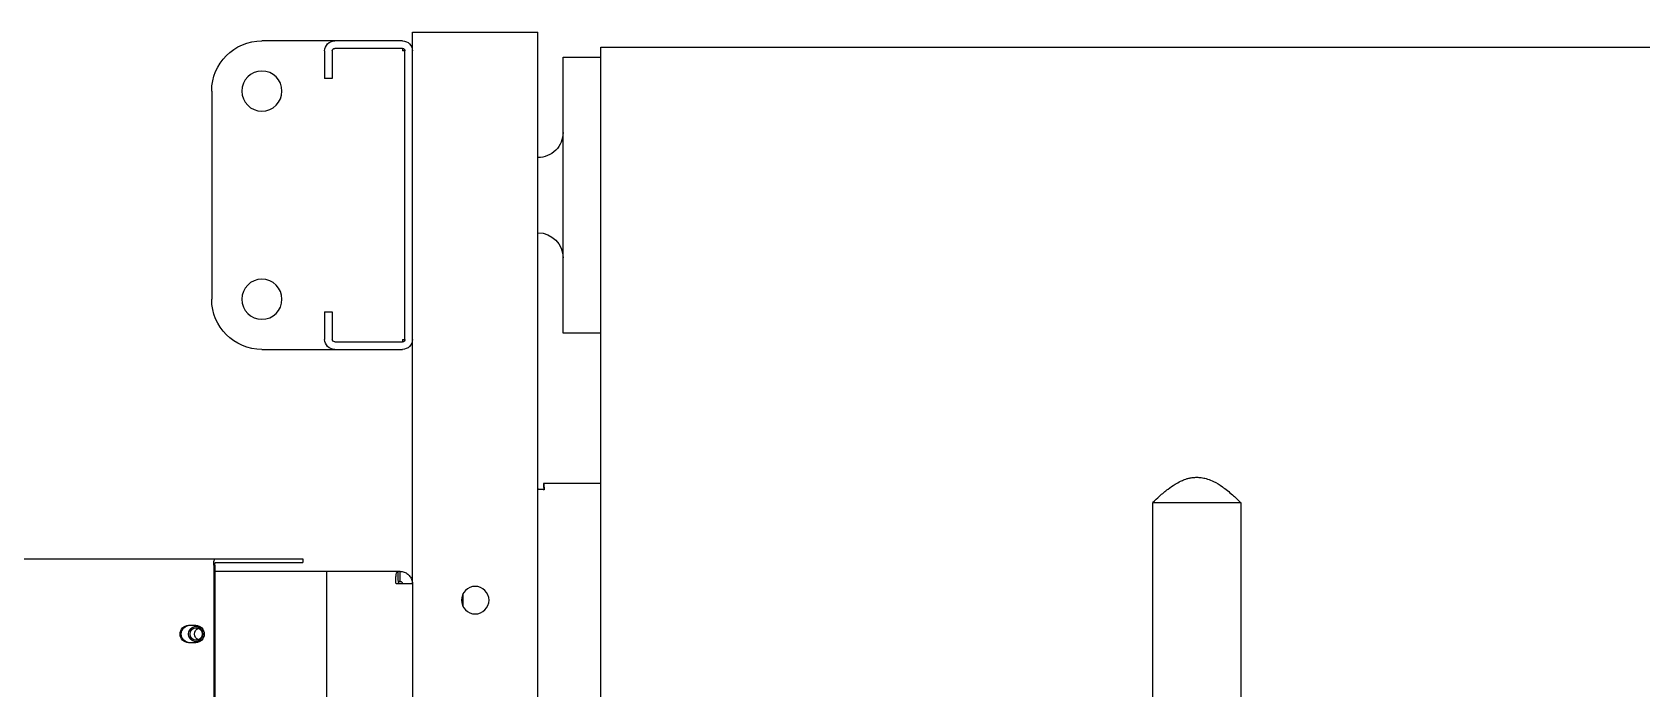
# Model space of a CAD drawing. Header units: millimetres. Extents: x 163705 to 1616509, y 81827 to 302547.
# Drawn here: x 595799 to 596441, y 148413 to 148675 of the extents above; entities that cross this region are included whole.
import ezdxf

# ---------------------------------------------------------------- set-up
doc = ezdxf.new("R2010")
doc.units = ezdxf.units.MM
doc.header["$LTSCALE"] = 10

# ---------------------------------------------------------------- blocks, each defined once
blk = doc.blocks.new('11')
at = {"lineweight": 25}
for p, q in [((1154.49, -522.21), (1154.49, -990.89)), ((1180.99, -980.13), (1180.99, -982.98)), ((1187.99, -982.98), (1187.99, -980.13)), ((967.99, -989.32), (1050.99, -989.32)), ((1154.49, -990.89), (1154.49, -1025.65)), ((1155.99, -990.89), (1155.99, -1025.65)), ((1156.99, -990.11), (1521.99, -990.11)), ((1156.99, -990.58), (1521.99, -990.58)), ((1159.49, -990.58), (1159.49, -996.28)), ((1159.49, -996.28), (1159.49, -1005.1)), ((1159.49, -1005.1), (1159.49, -1034.77)), ((947.99, -1038.32), (947.99, -1009.32)), ((1070.99, -1009.32), (1070.99, -1038.32)), ((1154.49, -1025.65), (1155.99, -1025.65)), ((947.99, -1065.32), (947.99, -1038.32)), ((950.99, -1065.32), (950.99, -1038.32)), ((951.99, -1034.32), (962.99, -1034.32)), ((951.99, -1037.32), (962.99, -1037.32)), ((962.99, -1037.32), (962.99, -1034.32)), ((1055.99, -1034.32), (1055.99, -1037.32)), ((1055.99, -1034.32), (1066.99, -1034.32)), ((1055.99, -1037.32), (1066.99, -1037.32)), ((1067.99, -1038.32), (1067.99, -1065.32)), ((1070.99, -1038.32), (1070.99, -1065.32)), ((1159.49, -1034.77), (1159.49, -1035.11)), ((1159.49, -1035.11), (1221.99, -1035.11)), ((1159.49, -1035.11), (1159.49, -1063.51)), ((1159.49, -1063.51), (1162.65, -1063.51)), ((1159.49, -1063.51), (1159.49, -1064.32)), ((1159.49, -1064.32), (1163.49, -1064.32)), ((1163.49, -1064.32), (1163.49, -1063.62)), ((1164.49, -1069.32), (1164.49, -1062.78)), ((951.99, -1069.32), (944.49, -1069.32)), ((944.49, -1069.32), (944.49, -1073.32)), ((950.99, -1065.32), (951.99, -1065.32)), ((951.99, -1066.32), (951.99, -1065.32)), ((1066.99, -1066.32), (951.99, -1066.32)), ((1066.99, -1069.32), (951.99, -1069.32)), ((1066.99, -1065.32), (1066.99, -1066.32)), ((1066.99, -1065.32), (1067.99, -1065.32)), ((1164.49, -1069.32), (1066.99, -1069.32)), ((1164.49, -1069.32), (1221.99, -1069.32)), ((944.49, -1073.32), (944.49, -1115.32)), ((1173.68, -1089.52), (1168.31, -1089.52)), ((944.49, -1115.32), (944.49, -1119.32)), ((1126.7, -1119.32), (944.49, -1119.32)), ((1124.49, -1144.32), (1124.49, -1121.53)), ((1124.49, -1121.53), (1125.99, -1121.53)), ((1126.7, -1119.32), (1126.7, -1120.82)), ((1221.99, -1119.32), (1126.7, -1119.32)), ((954.49, -1129.32), (954.49, -1144.32)), ((1064.49, -1129.32), (954.49, -1129.32)), ((1064.49, -1144.32), (1064.49, -1129.32)), ((950.49, -1144.32), (950.49, -1644.32)), ((1009.49, -1144.32), (950.49, -1144.32)), ((1221.99, -1144.32), (1009.49, -1144.32)), ((1546.99, -1364.31), (1131.99, -1364.31)), ((1131.99, -1399.31), (1546.99, -1399.31))]:
    blk.add_line(p, q, dxfattribs=at)
for points in [[(1184.49, -980.09), (1183.46, -980.27), (1182.55, -980.77), (1181.87, -981.53), (1181.51, -982.47), (1181.51, -983.47), (1181.87, -984.41), (1182.55, -985.17), (1183.46, -985.67), (1184.49, -985.85), (1185.53, -985.67), (1186.44, -985.17), (1187.11, -984.41), (1187.47, -983.47), (1187.47, -982.47), (1187.11, -981.53), (1186.44, -980.77), (1185.53, -980.27), (1184.49, -980.09)], [(1184.49, -980.75), (1183.54, -980.94), (1182.72, -981.45), (1182.18, -982.22), (1181.99, -983.13), (1182.18, -984.04), (1182.72, -984.81), (1183.54, -985.33), (1184.49, -985.51), (1185.45, -985.33), (1186.26, -984.81), (1186.8, -984.04), (1186.99, -983.13), (1186.8, -982.22), (1186.26, -981.45), (1185.45, -980.94), (1184.49, -980.75)], [(1156.99, -990.11), (1156.5, -990.13), (1156.04, -990.17), (1155.6, -990.24), (1155.22, -990.34), (1154.91, -990.46), (1154.68, -990.59), (1154.54, -990.74), (1154.49, -990.89)], [(1156.99, -990.58), (1156.8, -990.58), (1156.61, -990.6), (1156.44, -990.63), (1156.28, -990.67), (1156.16, -990.72), (1156.07, -990.77), (1156.01, -990.83), (1155.99, -990.89)]]:
    blk.add_lwpolyline(points, dxfattribs=at)
for centre, radius in [((967.99, -1009.32), 8), ((1050.99, -1009.32), 8), ((1170.99, -1094.32), 5.5)]:
    blk.add_circle(centre, radius, dxfattribs=at)
for centre, radius, start, end in [((1184.49, -980.26), 3.5, 2.17581, 177.82419), ((1184.49, -980.72), 3.5, 2.17581, 177.82419), ((1184.49, -982.85), 3.5, 182.17581, 357.82419), ((1184.45, -984.93), 2.48, 88.9804, 157.51565), ((1184.54, -984.93), 2.48, 22.48435, 91.0196), ((967.99, -1009.32), 20, 90, 180), ((1050.99, -1009.32), 20, 360, 90), ((951.99, -1038.32), 4, 90, 180), ((951.99, -1038.32), 1, 90, 180), ((1066.99, -1038.32), 4, 0, 90), ((1066.99, -1038.32), 1, 0, 90), ((951.99, -1065.32), 4, 180, 270), ((951.99, -1065.32), 1, 180, 270), ((1066.99, -1065.32), 4, 270, 0), ((1066.99, -1065.32), 1, 270, 0), ((984.49, -1119.32), 10, 270, 0), ((1034.49, -1119.32), 10, 180, 270)]:
    blk.add_arc(centre, radius, start, end, dxfattribs=at)
for points, knots in [([(1164.49, -1062.78), (1163.93, -1062.74), (1162.8, -1062.65), (1161.29, -1062.75), (1160.16, -1062.97), (1159.57, -1063.25), (1159.51, -1063.44), (1159.49, -1063.51)], [0, 0, 0, 0, 1.130984, 2.261968, 3.392931, 4.523894, 5.237017, 5.237017, 5.237017, 5.237017]), ([(1159.49, -1064.32), (1159.55, -1064.89), (1159.66, -1066.02), (1160.53, -1067.52), (1161.81, -1068.65), (1163.22, -1069.24), (1164.14, -1069.3), (1164.49, -1069.32)], [0, 0, 0, 0, 1.693615, 3.387231, 5.080815, 6.774399, 7.84228, 7.84228, 7.84228, 7.84228]), ([(1162.65, -1063.51), (1162.73, -1063.51), (1162.88, -1063.51), (1163.21, -1063.55), (1163.57, -1063.62), (1163.8, -1063.71), (1163.91, -1063.75)], [0, 0, 0, 0, 0.37265, 0.712089, 1.019981, 1.298368, 1.298368, 1.298368, 1.298368]), ([(1163.49, -1064.32), (1163.51, -1064.47), (1163.55, -1064.75), (1163.81, -1065.08), (1164.13, -1065.28), (1164.37, -1065.31), (1164.49, -1065.32)], [0, 0, 0, 0, 0.449418, 0.832586, 1.215615, 1.566184, 1.566184, 1.566184, 1.566184]), ([(1164.49, -1064.01), (1164.34, -1063.94), (1164.12, -1063.83), (1163.95, -1063.77), (1163.9, -1063.75)], [0, 0, 0, 0, 0.453133, 0.6439588, 0.6439588, 0.6439588, 0.6439588]), ([(1131.98, -1364.36), (1131.15, -1365.23), (1129.31, -1367.16), (1126.86, -1370.06), (1124.88, -1372.87), (1123.65, -1375.09), (1122.95, -1376.74), (1122.52, -1378.04), (1122.22, -1379.27), (1122.01, -1380.68), (1121.96, -1382.29), (1122.15, -1384.15), (1122.68, -1386.26), (1123.81, -1388.98), (1125.89, -1392.34), (1128.77, -1395.89), (1130.98, -1398.21), (1132, -1399.29)], [0, 0, 0, 0, 3.593195, 8.001175, 11.389798, 13.882618, 15.606503, 16.757692, 17.992571, 19.408774, 21.012587, 22.839108, 24.981568, 27.515342, 31.646234, 36.781699, 41.241322, 41.241322, 41.241322, 41.241322]), ([(1131.99, -1364.37), (1131.99, -1364.36), (1131.99, -1364.33), (1131.99, -1364.81), (1131.99, -1365.78), (1131.99, -1367.22), (1131.99, -1369.08), (1131.99, -1371.28), (1131.99, -1373.81), (1131.99, -1376.53), (1131.99, -1379.44), (1131.99, -1382.38), (1131.99, -1385.34), (1131.99, -1388.17), (1131.99, -1390.84), (1131.99, -1393.24), (1131.99, -1395.32), (1131.99, -1397.19), (1131.99, -1398.01), (1131.99, -1398.46)], [0, 0, 0, 0, 1.015884, 3.079953, 5.085849, 7.149917, 9.155813, 11.21988, 13.225777, 15.289845, 17.295742, 19.35981, 21.365708, 23.429776, 25.435673, 27.499742, 29.505638, 31.569705, 34.108011, 34.108011, 34.108011, 34.108011]), ([(1131.99, -1398.46), (1131.99, -1398.72), (1131.99, -1399.22), (1131.99, -1399.26), (1131.99, -1399.28)], [0, 0, 0, 0, 0.4374202, 0.8265631, 0.8265631, 0.8265631, 0.8265631])]:
    blk.add_open_spline(points, degree=3, knots=knots, dxfattribs=at)
for points in [[(1124.49, -1121.53), (1124.53, -1121.55), (1124.6, -1121.6), (1125.18, -1121.67), (1126.01, -1121.75), (1126.66, -1121.8), (1126.99, -1121.82)], [(1125.99, -1121.53), (1126.01, -1121.55), (1126.04, -1121.6), (1126.27, -1121.67), (1126.6, -1121.75), (1126.86, -1121.8), (1126.99, -1121.82)], [(1126.99, -1121.82), (1126.97, -1121.49), (1126.92, -1120.84), (1126.85, -1120.01), (1126.77, -1119.43), (1126.72, -1119.36), (1126.7, -1119.32)], [(1126.99, -1121.82), (1126.97, -1121.69), (1126.92, -1121.43), (1126.85, -1121.1), (1126.77, -1120.87), (1126.72, -1120.84), (1126.7, -1120.82)]]:
    blk.add_open_spline(points, degree=3, dxfattribs=at)

msp = doc.modelspace()

# ---------------------------------------------------------------- block references
at = {"xscale": -1, "rotation": 89.99999999999984}
msp.add_blockref('11', (594881.46, 149619.282), dxfattribs=at)

doc.saveas('drawing.dxf')
